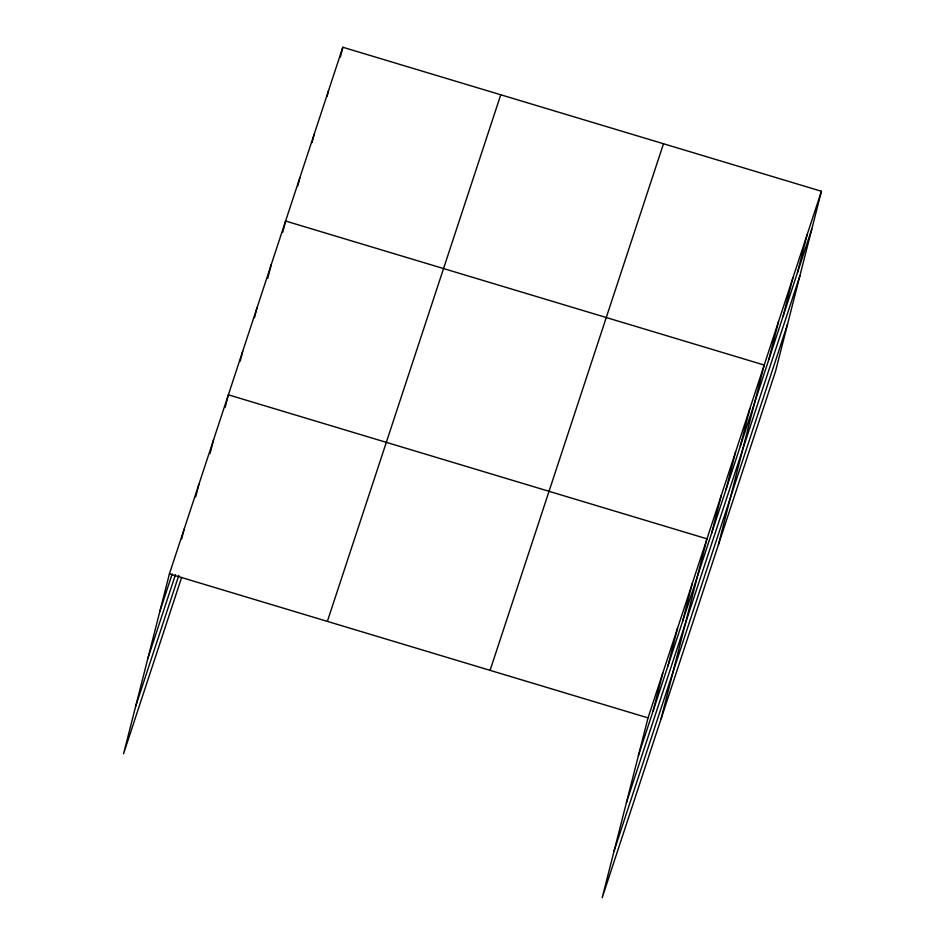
<?xml version="1.0" encoding="UTF-8"?>
<svg xmlns="http://www.w3.org/2000/svg" width="945" height="945" viewBox="0 0 945 945"><rect width="100%" height="100%" fill="white"/><g stroke="black" fill="none" stroke-linecap="round" stroke-linejoin="round"><path stroke-width="1.42" d="M821.429 191.268L648.022 717.881L602.178 897.75L775.585 371.137L821.429 191.268L342.822 47.25L169.415 573.863L123.571 753.732L181.605 577.478M181.653 538.898L184.157 529.106M195.686 496.928L198.887 484.336M210.062 453.565L213.629 439.579M225.158 407.401L228.371 394.821L706.978 538.839L661.134 718.696M240.184 361.155L242.676 351.375M254.488 317.709L256.981 307.928M267.73 278.468L271.286 264.482M282.744 232.222L285.603 221.035L764.21 365.053L718.365 544.922M297.769 185.976L299.908 177.589M312.074 142.53L314.212 134.143M327.088 96.295L328.517 90.696M340.33 57.043L342.822 47.25M653.137 710.888L662.764 673.124M667.879 666.119L677.506 628.366M682.621 621.361L692.248 583.597M711.668 533.145L721.295 495.393M725.973 489.699L735.6 451.946M740.278 446.253L749.905 408.5M768.887 359.36L778.515 321.607M783.192 315.925L792.82 278.161M797.509 272.479L807.124 234.714M159.788 611.628L172.226 573.863M147.833 658.523L175.475 574.595M135.513 706.836L178.818 575.351M327.36 621.397L500.767 94.772M490.077 670.359L663.496 143.746M638.395 755.646L811.814 229.033M626.441 802.541L799.86 275.928M614.132 850.854L787.539 324.241M169.415 573.863L648.022 717.881"/></g></svg>
